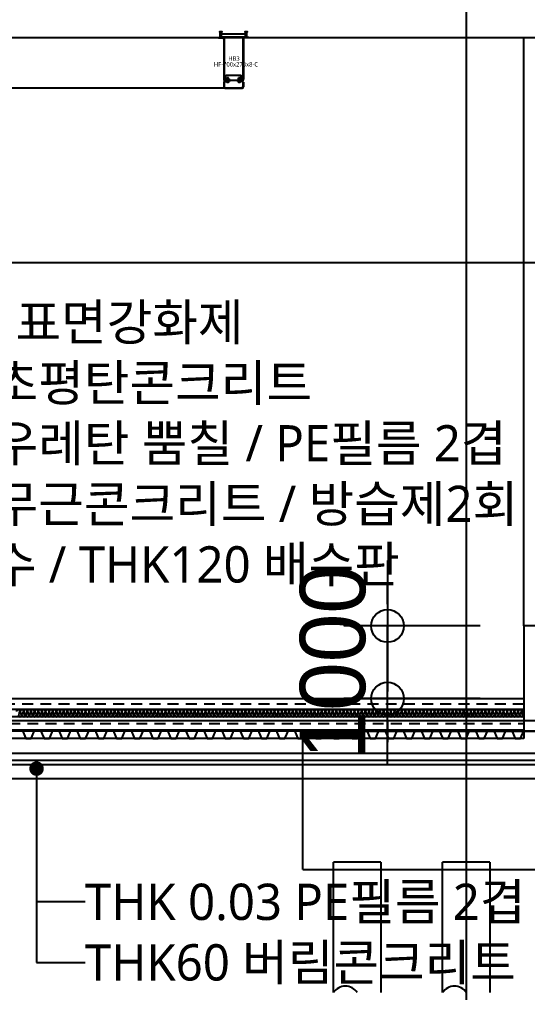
# Model space of a CAD drawing. Header units: millimetres. Extents: x 367092 to 767578, y 396038 to 811791.
# Drawn here: x 484671 to 491659, y 428106 to 441498 of the extents above; entities that cross this region are included whole.
import ezdxf
from ezdxf.enums import TextEntityAlignment as Align

# ---------------------------------------------------------------- set-up
doc = ezdxf.new("R2010")
doc.units = ezdxf.units.MM
doc.header["$LTSCALE"] = 100
doc.header["$MEASUREMENT"] = 0
doc.header["$PDSIZE"] = -10
for name, pattern in [('CENTER', [2, 1.25, -0.25, 0.25, -0.25]), ('HID', [2.5, 1.5, -1]), ('HIDDEN', [9.525, 6.35, -3.175])]:
    doc.linetypes.add(name, pattern=pattern)
doc.layers.get('0').update_dxf_attribs({"linetype": 'CONTINUOUS'})
doc.layers.get('Defpoints').update_dxf_attribs({"color": 171, "linetype": 'CONTINUOUS'})
for name, color, linetype in [('BOLT', 8, 'CONTINUOUS'), ('cen', 14, 'CONTINUOUS'), ('CEN(ST)', 1, 'CENTER'), ('CON', 2, 'CONTINUOUS'), ('ELE-6', 8, 'CONTINUOUS'), ('FIN', 8, 'CONTINUOUS'), ('FIN(패널-125글라스울)', 4, 'CONTINUOUS'), ('HF', 3, 'CONTINUOUS'), ('LED', 7, 'CONTINUOUS'), ('NDIM', 7, 'CONTINUOUS'), ('plate', 8, 'CONTINUOUS'), ('STUD', 6, 'CONTINUOUS'), ('TEXT(MIN)', 7, 'CONTINUOUS'), ('wire-meshes', 1, 'CONTINUOUS'), ('배수판', 5, 'CONTINUOUS')]:
    doc.layers.add(name, color=color, linetype=linetype)
doc.styles.add('CGS', font='cgse', dxfattribs={"bigfont": 'cgs'})
doc.styles.add('나눔바른고딕', font='NanumBarunGothic.ttf')
doc.dimstyles.new('NDIM 1200', dxfattribs={"dimscale": 500, "dimtxt": 3, "dimasz": 1, "dimexe": 2, "dimexo": 2, "dimgap": 1, "dimtad": 1, "dimdec": 0, "dimdsep": 46, "dimtxsty": 'CGS', "dimblk": 'DOT0', "dimcen": 1, "dimdle": 8, "dimclrd": 2, "dimclre": 2, "dimclrt": 2, "dimadec": 0, "dimazin": 0, "dimtfac": 1, "dimtdec": 0, "dimtix": 1, "dimtmove": 2, "dimatfit": 3, "dimldrblk": 'DOT0', "dimfxl": 1, "dimtolj": 1, "dimtzin": 0, "dimlwd": -1, "dimlwe": -1, "dimarcsym": 0})

# ---------------------------------------------------------------- blocks, each defined once
blk = doc.blocks.new('DOT0')
blk.add_line((-3, 0), (3, 0))
at = {"color": 6}
blk.add_circle((0, 0), 0.75, dxfattribs=at)
blk = doc.blocks.new('*D157')
at = {"layer": 'Defpoints', "color": 0, "ltscale": 0.4, "transparency": 16777216}
for p in [(489733, 433151), (491609, 433151), (491609, 432151)]:
    blk.add_point(p, dxfattribs=at)
at = {"layer": 'NDIM', "ltscale": 0.4, "transparency": 16777216}
for p, q in [((489733, 433451), (489733, 433751)), ((491009, 433151), (489133, 433151)), ((489733, 432151), (489733, 433151)), ((491009, 432151), (489133, 432151)), ((489733, 431851), (489733, 431551))]:
    blk.add_line(p, q, dxfattribs=at)
at = {"layer": 'NDIM', "ltscale": 0.4, "transparency": 16777216, "xscale": 300, "yscale": 300, "zscale": 300}
for p, rotation in [((489733, 433151), 270), ((489733, 432151), 90)]:
    blk.add_blockref('DOT0', p, dxfattribs=dict(at, rotation=rotation))
at = {"layer": 'NDIM', "ltscale": 0.4, "transparency": 16777216, "insert": (488983, 432651), "char_height": 900, "attachment_point": 5, "rotation": 90, "style": 'CGS'}
blk.add_mtext('\\A1;1000', dxfattribs=at)
blk = doc.blocks.new('*U326')
for p, q in [((185, 0), (185, -50)), ((-185, 0), (-185, -50)), ((-185, 0), (185, 0)), ((-185, -50), (185, -50))]:
    blk.add_line(p, q)
at = {"linetype": 'ByBlock'}
blk.add_line((-185, -6), (185, -6), dxfattribs=at)
at = {"layer": 'Defpoints'}
blk.add_point((0, -50), dxfattribs=at)
blk = doc.blocks.new('*U325')
at = {"layer": 'BOLT'}
for p, q in [((-20, 0), (20, 0)), ((-20, 0), (-20, -4)), ((-17, 18), (17, 18)), ((20, 0), (20, -4)), ((-20, -4), (20, -4)), ((-18, -19), (-18, -6)), ((-14, -4), (14, -4)), ((-14, -20), (14, -20)), ((-10, -20), (-10, -31)), ((-10, -31), (-8, -33)), ((-10, -31), (10, -31)), ((-9, -19), (-9, -6)), ((-8, -33), (8, -33)), ((10, -31), (8, -33)), ((9, -19), (9, -6)), ((10, -20), (10, -31)), ((18, -19), (18, -6))]:
    blk.add_line(p, q, dxfattribs=at)
at = {"layer": 'BOLT', "linetype": 'HIDDEN'}
for p, q in [((-10, 18), (-10, 0)), ((10, 18), (10, 0))]:
    blk.add_line(p, q, dxfattribs=at)
at = {"layer": 'BOLT'}
for centre, radius, start, end in [((0, 13), 17.6, 15.5187, 164.4813), ((-14, -11), 6.71, 47.8966, 132.1034), ((-14, -14), 6.71, 227.8966, 312.1034), ((0, -29), 24.2, 68.2132, 111.7868), ((0, 4), 24.2, 248.2132, 291.7868), ((14, -11), 6.71, 47.8966, 132.1034), ((14, -14), 6.71, 227.8966, 312.1034)]:
    blk.add_arc(centre, radius, start, end, dxfattribs=at)
at = {"layer": 'cen'}
blk.add_line((0, 36), (0, -38), dxfattribs=at)
blk = doc.blocks.new('SB16')
at = {"layer": 'STUD'}
for p, q in [((-8, 0), (-8, 70)), ((8, 0), (8, 70))]:
    blk.add_line(p, q, dxfattribs=at)
blk.add_lwpolyline([(-15, 70), (-15, 80), (14, 80), (14, 70)], close=True, dxfattribs=at)
blk = doc.blocks.new('*U159')
at = {"layer": 'Defpoints'}
blk.add_point((0, 0), dxfattribs=at)
at = {"layer": 'HF'}
for p, q in [((-209, 0), (-147, 0)), ((-209, 0), (-209, -6)), ((209, 0), (147, 0)), ((209, 0), (209, -6)), ((-209, -6), (-147, -6)), ((-135, -18), (-135, -582)), ((-129, -18), (-129, -582)), ((129, -18), (129, -582)), ((135, -18), (135, -582)), ((209, -6), (147, -6)), ((-135, -618), (-135, -682)), ((-129, -618), (-129, -682)), ((-117, -594), (-55, -594)), ((-117, -600), (-55, -600)), ((-117, -606), (-55, -606)), ((-55, -594), (-55, -600)), ((-55, -600), (-55, -606)), ((117, -594), (55, -594)), ((55, -594), (55, -600)), ((117, -600), (55, -600)), ((55, -600), (55, -606)), ((117, -606), (55, -606)), ((129, -618), (129, -682)), ((135, -618), (135, -682)), ((-117, -694), (117, -694)), ((-117, -700), (117, -700))]:
    blk.add_line(p, q, dxfattribs=at)
for centre, radius, start, end in [((-147, -18), 18, 360, 450), ((147, -18), 18, 90, 180), ((-147, -18), 12, 360, 450), ((147, -18), 12, 90, 180), ((-117, -582), 18, 180, 270), ((-117, -618), 18, 90, 180), ((-117, -582), 12, 180, 270), ((-117, -618), 12, 90, 180), ((117, -582), 12, 270, 360), ((117, -582), 18, 270, 360), ((117, -618), 18, 0, 90), ((117, -618), 12, 0, 90), ((-117, -682), 18, 180, 270), ((-117, -682), 12, 180, 270), ((117, -682), 12, 270, 360), ((117, -682), 18, 270, 360)]:
    blk.add_arc(centre, radius, start, end, dxfattribs=at)
blk = doc.blocks.new('HB3-SEC')
at = {"layer": 'plate'}
for p, q in [((-105, -594), (-105, -519)), ((-105, -519), (105, -519)), ((105, -594), (105, -519))]:
    blk.add_line(p, q, dxfattribs=at)
for points in [[(-105, -588), (105, -588)], [(105, -594), (-105, -594)]]:
    blk.add_lwpolyline(points, dxfattribs=at)
at = {"layer": 'BOLT', "rotation": 180}
for p in [(-80, -588), (80, -588)]:
    blk.add_blockref('*U325', p, dxfattribs=at)
at = {"layer": 'HF'}
blk.add_blockref('*U159', (0, 0), dxfattribs=at)
at = {"layer": 'plate', "xscale": -1, "rotation": 180}
blk.add_blockref('*U326', (0, 0), dxfattribs=at)
at = {"layer": 'STUD'}
for p in [(-174, 0), (174, 0)]:
    blk.add_blockref('SB16', p, dxfattribs=at)
at = {"layer": 'Defpoints', "style": '나눔바른고딕'}
for s, p in [('HB3', (6, -339)), ('HF-700x270x8-C', (33, -419))]:
    blk.add_text(s, height=60, dxfattribs=at).set_placement(p, align=Align.BOTTOM_CENTER)

msp = doc.modelspace()

# ---------------------------------------------------------------- linework, layer by layer
at = {"layer": 'CEN(ST)', "ltscale": 10000}
for p, q in [((490816.5, 499911.1), (490816.5, 418443.5)), ((385174.2, 438151), (536557.9, 438151)), ((385174.2, 431051), (536557.9, 431051))]:
    msp.add_line(p, q, dxfattribs=at)
at = {"layer": 'CON', "ltscale": 1000}
msp.add_line((423351.8, 441251), (533944.1, 441251), dxfattribs=at)
at = {"layer": 'CON', "ltscale": 0.1}
for p, q in [((491808.8, 433151), (491608.8, 433151)), ((491608.8, 433151), (491608.8, 431601)), ((491608.8, 431601), (478278.8, 431601))]:
    msp.add_line(p, q, dxfattribs=at)
at = {"layer": 'CON', "ltscale": 10000}
msp.add_lwpolyline([(491908.8, 431301), (481233.3, 431301)], dxfattribs=at)
at = {"layer": 'ELE-6', "ltscale": 10000}
for p, q in [((487498.1, 440551), (481352.8, 440551)), ((509763.8, 431701), (452471.8, 431701)), ((488566.5, 429801), (488566.5, 431701)), ((488566.5, 431701), (493066.5, 431701)), ((452171.8, 431401), (510063.8, 431401)), ((488991.5, 428106.3), (488991.5, 429901)), ((489641.5, 429901), (488991.5, 429901)), ((489641.5, 429901), (489641.5, 428106.3)), ((490491.5, 428106.3), (490491.5, 429901)), ((491141.5, 429901), (490491.5, 429901)), ((491141.5, 429901), (491141.5, 428106.3)), ((488566.5, 429801), (493066.5, 429801))]:
    msp.add_line(p, q, dxfattribs=at)
msp.add_lwpolyline([(452471.8, 431851), (509763.8, 431851)], dxfattribs=at)
for centre in [(489154, 428004.1), (490654, 428004.1)]:
    msp.add_arc(centre, 192, 32.17212, 147.82788, dxfattribs=at)
at = {"layer": 'FIN', "ltscale": 10000}
msp.add_line((491943.4, 431241), (481267.9, 431241), dxfattribs=at)
at = {"layer": 'FIN'}
for points in [[(478278.8, 432151), (491608.8, 432151)], [(491608.8, 432001), (478278.8, 432001)], [(491608.8, 431901), (478278.8, 431901)], [(478278.8, 431721), (491608.8, 431721)]]:
    msp.add_lwpolyline(points, dxfattribs=at)
for points in [[(484635.1, 431973.9, -1.4491979), (484672.5, 431973.9), (484660.1, 431928.1, 0.5248557), (484678.8, 431901, 0.5248557), (484697.5, 431928.1), (484685.1, 431973.9, -1.4491979), (484722.5, 431973.9), (484710.1, 431928.1, 0.5248557), (484728.8, 431901, 0.5248557), (484747.5, 431928.1), (484735.1, 431973.9, -1.4491979), (484772.5, 431973.9), (484760.1, 431928.1, 0.5248557), (484778.8, 431901, 0.5248557), (484797.5, 431928.1), (484785.1, 431973.9, -1.4491979), (484822.5, 431973.9), (484810.1, 431928.1, 0.5248557), (484828.8, 431901, 0.5248557), (484847.5, 431928.1), (484835.1, 431973.9, -1.4491979), (484872.5, 431973.9), (484860.1, 431928.1, 0.5248557), (484878.8, 431901, 0.5248557), (484897.5, 431928.1), (484885.1, 431973.9, -1.4491979), (484922.5, 431973.9), (484910.1, 431928.1, 0.5248557), (484928.8, 431901, 0.5248557), (484947.5, 431928.1), (484935.1, 431973.9, -1.4491979), (484972.5, 431973.9), (484960.1, 431928.1, 0.5248557), (484978.8, 431901, 0.5248557), (484997.5, 431928.1), (484985.1, 431973.9, -1.4491979), (485022.5, 431973.9), (485010.1, 431928.1, 0.5248557), (485028.8, 431901, 0.5248557), (485047.5, 431928.1), (485035.1, 431973.9, -1.4491979), (485072.5, 431973.9), (485060.1, 431928.1, 0.5248557), (485078.8, 431901, 0.5248557), (485097.5, 431928.1), (485085.1, 431973.9, -1.4491979), (485122.5, 431973.9), (485110.1, 431928.1, 0.5248557), (485128.8, 431901, 0.5248557), (485147.5, 431928.1), (485135.1, 431973.9, -1.4491979), (485172.5, 431973.9), (485160.1, 431928.1, 0.5248557), (485178.8, 431901, 0.5248557), (485197.5, 431928.1), (485185.1, 431973.9, -1.4491979), (485222.5, 431973.9), (485210.1, 431928.1, 0.5248557), (485228.8, 431901, 0.5248557), (485247.5, 431928.1), (485235.1, 431973.9, -1.4491979), (485272.5, 431973.9), (485260.1, 431928.1, 0.5248557), (485278.8, 431901, 0.5248557), (485297.5, 431928.1), (485285.1, 431973.9, -1.4491979), (485322.5, 431973.9), (485310.1, 431928.1, 0.5248557), (485328.8, 431901, 0.5248557), (485347.5, 431928.1), (485335.1, 431973.9, -1.4491979), (485372.5, 431973.9), (485360.1, 431928.1, 0.5248557), (485378.8, 431901, 0.5248557), (485397.5, 431928.1), (485385.1, 431973.9, -1.4491979), (485422.5, 431973.9), (485410.1, 431928.1, 0.5248557), (485428.8, 431901, 0.5248557), (485447.5, 431928.1), (485435.1, 431973.9, -1.4491979), (485472.5, 431973.9), (485460.1, 431928.1, 0.5248557), (485478.8, 431901, 0.5248557), (485497.5, 431928.1), (485485.1, 431973.9, -1.4491979), (485522.5, 431973.9), (485510.1, 431928.1, 0.5248557), (485528.8, 431901, 0.5248557), (485547.5, 431928.1), (485535.1, 431973.9, -1.4491979), (485572.5, 431973.9), (485560.1, 431928.1, 0.5248557), (485578.8, 431901, 0.5248557), (485597.5, 431928.1), (485585.1, 431973.9, -1.4491979), (485622.5, 431973.9), (485610.1, 431928.1, 0.5248557), (485628.8, 431901, 0.5248557), (485647.5, 431928.1), (485635.1, 431973.9, -1.4491979), (485672.5, 431973.9), (485660.1, 431928.1, 0.5248557), (485678.8, 431901, 0.5248557), (485697.5, 431928.1), (485685.1, 431973.9, -1.4491979), (485722.5, 431973.9), (485710.1, 431928.1, 0.5248557), (485728.8, 431901, 0.5248557), (485747.5, 431928.1), (485735.1, 431973.9, -1.4491979), (485772.5, 431973.9), (485760.1, 431928.1, 0.5248557), (485778.8, 431901, 0.5248557), (485797.5, 431928.1), (485785.1, 431973.9, -1.4491979), (485822.5, 431973.9), (485810.1, 431928.1, 0.5248557), (485828.8, 431901, 0.5248557), (485847.5, 431928.1), (485835.1, 431973.9, -1.4491979), (485872.5, 431973.9), (485860.1, 431928.1, 0.5248557), (485878.8, 431901, 0.5248557), (485897.5, 431928.1), (485885.1, 431973.9, -1.4491979), (485922.5, 431973.9), (485910.1, 431928.1, 0.5248557), (485928.8, 431901, 0.5248557), (485947.5, 431928.1), (485935.1, 431973.9, -1.4491979), (485972.5, 431973.9), (485960.1, 431928.1, 0.5248557), (485978.8, 431901, 0.5248557), (485997.5, 431928.1), (485985.1, 431973.9, -1.4491979), (486022.5, 431973.9), (486010.1, 431928.1, 0.5248557), (486028.8, 431901, 0.5248557), (486047.5, 431928.1), (486035.1, 431973.9, -1.4491979), (486072.5, 431973.9), (486060.1, 431928.1, 0.5248557), (486078.8, 431901, 0.5248557), (486097.5, 431928.1), (486085.1, 431973.9, -1.4491979), (486122.5, 431973.9), (486110.1, 431928.1, 0.5248557), (486128.8, 431901, 0.5248557), (486147.5, 431928.1), (486135.1, 431973.9, -1.4491979), (486172.5, 431973.9), (486160.1, 431928.1, 0.5248557), (486178.8, 431901, 0.5248557), (486197.5, 431928.1), (486185.1, 431973.9, -1.4491979), (486222.5, 431973.9), (486210.1, 431928.1, 0.5248557), (486228.8, 431901, 0.5248557), (486247.5, 431928.1), (486235.1, 431973.9, -1.4491979), (486272.5, 431973.9), (486260.1, 431928.1, 0.5248557), (486278.8, 431901, 0.5248557), (486297.5, 431928.1), (486285.1, 431973.9, -1.4491979), (486322.5, 431973.9), (486310.1, 431928.1, 0.5248557), (486328.8, 431901, 0.5248557), (486347.5, 431928.1), (486335.1, 431973.9, -1.4491979), (486372.5, 431973.9), (486360.1, 431928.1, 0.5248557), (486378.8, 431901, 0.5248557), (486397.5, 431928.1), (486385.1, 431973.9, -1.4491979), (486422.5, 431973.9), (486410.1, 431928.1, 0.5248557), (486428.8, 431901, 0.5248557), (486447.5, 431928.1), (486435.1, 431973.9, -1.4491979), (486472.5, 431973.9), (486460.1, 431928.1, 0.5248557), (486478.8, 431901, 0.5248557), (486497.5, 431928.1), (486485.1, 431973.9, -1.4491979), (486522.5, 431973.9), (486510.1, 431928.1, 0.5248557), (486528.8, 431901, 0.5248557), (486547.5, 431928.1), (486535.1, 431973.9, -1.4491979), (486572.5, 431973.9), (486560.1, 431928.1, 0.5248557), (486578.8, 431901, 0.5248557), (486597.5, 431928.1), (486585.1, 431973.9, -1.4491979), (486622.5, 431973.9), (486610.1, 431928.1, 0.5248557), (486628.8, 431901, 0.5248557), (486647.5, 431928.1), (486635.1, 431973.9, -1.4491979), (486672.5, 431973.9), (486660.1, 431928.1, 0.5248557), (486678.8, 431901, 0.5248557), (486697.5, 431928.1), (486685.1, 431973.9, -1.4491979), (486722.5, 431973.9), (486710.1, 431928.1, 0.5248557), (486728.8, 431901, 0.5248557), (486747.5, 431928.1), (486735.1, 431973.9, -1.4491979), (486772.5, 431973.9), (486760.1, 431928.1, 0.5248557), (486778.8, 431901, 0.5248557), (486797.5, 431928.1), (486785.1, 431973.9, -1.4491979), (486822.5, 431973.9), (486810.1, 431928.1, 0.5248557), (486828.8, 431901, 0.5248557), (486847.5, 431928.1), (486835.1, 431973.9, -1.4491979), (486872.5, 431973.9), (486860.1, 431928.1, 0.5248557), (486878.8, 431901, 0.5248557), (486897.5, 431928.1), (486885.1, 431973.9, -1.4491979), (486922.5, 431973.9), (486910.1, 431928.1, 0.5248557), (486928.8, 431901, 0.5248557), (486947.5, 431928.1), (486935.1, 431973.9, -1.4491979), (486972.5, 431973.9), (486960.1, 431928.1, 0.5248557), (486978.8, 431901, 0.5248557), (486997.5, 431928.1), (486985.1, 431973.9, -1.4491979), (487022.5, 431973.9), (487010.1, 431928.1, 0.5248557), (487028.8, 431901, 0.5248557), (487047.5, 431928.1), (487035.1, 431973.9, -1.4491979), (487072.5, 431973.9), (487060.1, 431928.1, 0.5248557), (487078.8, 431901, 0.5248557), (487097.5, 431928.1), (487085.1, 431973.9, -1.4491979), (487122.5, 431973.9), (487110.1, 431928.1, 0.5248557), (487128.8, 431901, 0.5248557), (487147.5, 431928.1), (487135.1, 431973.9, -1.4491979), (487172.5, 431973.9), (487160.1, 431928.1, 0.5248557), (487178.8, 431901, 0.5248557), (487197.5, 431928.1), (487185.1, 431973.9, -1.4491979), (487222.5, 431973.9), (487210.1, 431928.1, 0.5248557), (487228.8, 431901, 0.5248557), (487247.5, 431928.1), (487235.1, 431973.9, -1.4491979), (487272.5, 431973.9), (487260.1, 431928.1, 0.5248557), (487278.8, 431901, 0.5248557), (487297.5, 431928.1), (487285.1, 431973.9, -1.4491979), (487322.5, 431973.9), (487310.1, 431928.1, 0.5248557), (487328.8, 431901, 0.5248557), (487347.5, 431928.1), (487335.1, 431973.9, -1.4491979), (487372.5, 431973.9), (487360.1, 431928.1, 0.5248557), (487378.8, 431901, 0.5248557), (487397.5, 431928.1), (487385.1, 431973.9, -1.4491979), (487422.5, 431973.9), (487410.1, 431928.1, 0.5248557), (487428.8, 431901, 0.5248557), (487447.5, 431928.1), (487435.1, 431973.9, -1.4491979), (487472.5, 431973.9), (487460.1, 431928.1, 0.5248557), (487478.8, 431901, 0.5248557), (487497.5, 431928.1), (487485.1, 431973.9, -1.4491979), (487522.5, 431973.9), (487510.1, 431928.1, 0.5248557), (487528.8, 431901, 0.5248557), (487547.5, 431928.1), (487535.1, 431973.9, -1.4491979), (487572.5, 431973.9), (487560.1, 431928.1, 0.5248557), (487578.8, 431901, 0.5248557), (487597.5, 431928.1), (487585.1, 431973.9, -1.4491979), (487622.5, 431973.9), (487610.1, 431928.1, 0.5248557), (487628.8, 431901, 0.5248557), (487647.5, 431928.1), (487635.1, 431973.9, -1.4491979), (487672.5, 431973.9), (487660.1, 431928.1, 0.5248557), (487678.8, 431901, 0.5248557), (487697.5, 431928.1), (487685.1, 431973.9, -1.4491979), (487722.5, 431973.9), (487710.1, 431928.1, 0.5248557), (487728.8, 431901, 0.5248557), (487747.5, 431928.1), (487735.1, 431973.9, -1.4491979), (487772.5, 431973.9), (487760.1, 431928.1, 0.5248557), (487778.8, 431901, 0.5248557), (487797.5, 431928.1), (487785.1, 431973.9, -1.4491979), (487822.5, 431973.9), (487810.1, 431928.1, 0.5248557), (487828.8, 431901, 0.5248557), (487847.5, 431928.1), (487835.1, 431973.9, -1.4491979), (487872.5, 431973.9), (487860.1, 431928.1, 0.5248557), (487878.8, 431901, 0.5248557), (487897.5, 431928.1), (487885.1, 431973.9, -1.4491979), (487922.5, 431973.9), (487910.1, 431928.1, 0.5248557), (487928.8, 431901, 0.5248557), (487947.5, 431928.1), (487935.1, 431973.9, -1.4491979), (487972.5, 431973.9), (487960.1, 431928.1, 0.5248557), (487978.8, 431901, 0.5248557), (487997.5, 431928.1), (487985.1, 431973.9, -1.4491979), (488022.5, 431973.9), (488010.1, 431928.1, 0.5248557), (488028.8, 431901, 0.5248557), (488047.5, 431928.1), (488035.1, 431973.9, -1.4491979), (488072.5, 431973.9), (488060.1, 431928.1, 0.5248557), (488078.8, 431901, 0.5248557), (488097.5, 431928.1), (488085.1, 431973.9, -1.4491979), (488122.5, 431973.9), (488110.1, 431928.1, 0.5248557), (488128.8, 431901, 0.5248557), (488147.5, 431928.1), (488135.1, 431973.9, -1.4491979), (488172.5, 431973.9), (488160.1, 431928.1, 0.5248557), (488178.8, 431901, 0.5248557), (488197.5, 431928.1), (488185.1, 431973.9, -1.4491979), (488222.5, 431973.9), (488210.1, 431928.1, 0.5248557), (488228.8, 431901, 0.5248557), (488247.5, 431928.1), (488235.1, 431973.9, -1.4491979), (488272.5, 431973.9), (488260.1, 431928.1, 0.5248557), (488278.8, 431901, 0.5248557), (488297.5, 431928.1), (488285.1, 431973.9, -1.4491979), (488322.5, 431973.9), (488310.1, 431928.1, 0.5248557), (488328.8, 431901, 0.5248557), (488347.5, 431928.1), (488335.1, 431973.9, -1.4491979), (488372.5, 431973.9), (488360.1, 431928.1, 0.5248557), (488378.8, 431901, 0.5248557), (488397.5, 431928.1), (488385.1, 431973.9, -1.4491979), (488422.5, 431973.9), (488410.1, 431928.1, 0.5248557), (488428.8, 431901, 0.5248557), (488447.5, 431928.1), (488435.1, 431973.9, -1.4491979), (488472.5, 431973.9), (488460.1, 431928.1, 0.5248557), (488478.8, 431901, 0.5248557), (488497.5, 431928.1), (488485.1, 431973.9, -1.4491979), (488522.5, 431973.9), (488510.1, 431928.1, 0.5248557), (488528.8, 431901, 0.5248557), (488547.5, 431928.1), (488535.1, 431973.9, -1.4491979), (488572.5, 431973.9), (488560.1, 431928.1, 0.5248557), (488578.8, 431901, 0.5248557), (488597.5, 431928.1), (488585.1, 431973.9, -1.4491979), (488622.5, 431973.9), (488610.1, 431928.1, 0.5248557), (488628.8, 431901, 0.5248557), (488647.5, 431928.1), (488635.1, 431973.9, -1.4491979), (488672.5, 431973.9), (488660.1, 431928.1, 0.5248557), (488678.8, 431901, 0.5248557), (488697.5, 431928.1), (488685.1, 431973.9, -1.4491979), (488722.5, 431973.9), (488710.1, 431928.1, 0.5248557), (488728.8, 431901, 0.5248557), (488747.5, 431928.1), (488735.1, 431973.9, -1.4491979), (488772.5, 431973.9), (488760.1, 431928.1, 0.5248557), (488778.8, 431901, 0.5248557), (488797.5, 431928.1), (488785.1, 431973.9, -1.4491979), (488822.5, 431973.9), (488810.1, 431928.1, 0.5248557), (488828.8, 431901, 0.5248557), (488847.5, 431928.1), (488835.1, 431973.9, -1.4491979), (488872.5, 431973.9), (488860.1, 431928.1, 0.5248557), (488878.8, 431901, 0.5248557), (488897.5, 431928.1), (488885.1, 431973.9, -1.4491979), (488922.5, 431973.9), (488910.1, 431928.1, 0.5248557), (488928.8, 431901, 0.5248557), (488947.5, 431928.1), (488935.1, 431973.9, -1.4491979), (488972.5, 431973.9), (488960.1, 431928.1, 0.5248557), (488978.8, 431901, 0.5248557), (488997.5, 431928.1), (488985.1, 431973.9, -1.4491979), (489022.5, 431973.9), (489010.1, 431928.1, 0.5248557), (489028.8, 431901, 0.5248557), (489047.5, 431928.1), (489035.1, 431973.9, -1.4491979), (489072.5, 431973.9), (489060.1, 431928.1, 0.5248557), (489078.8, 431901, 0.5248557), (489097.5, 431928.1), (489085.1, 431973.9, -1.4491979), (489122.5, 431973.9), (489110.1, 431928.1, 0.5248557), (489128.8, 431901, 0.5248557), (489147.5, 431928.1), (489135.1, 431973.9, -1.4491979), (489172.5, 431973.9), (489160.1, 431928.1, 0.5248557), (489178.8, 431901, 0.5248557), (489197.5, 431928.1), (489185.1, 431973.9, -1.4491979), (489222.5, 431973.9), (489210.1, 431928.1, 0.5248557), (489228.8, 431901, 0.5248557), (489247.5, 431928.1), (489235.1, 431973.9, -1.4491979), (489272.5, 431973.9), (489260.1, 431928.1, 0.5248557), (489278.8, 431901, 0.5248557), (489297.5, 431928.1), (489285.1, 431973.9, -1.4491979), (489322.5, 431973.9), (489310.1, 431928.1, 0.5248557), (489328.8, 431901, 0.5248557), (489347.5, 431928.1), (489335.1, 431973.9, -1.4491979), (489372.5, 431973.9), (489360.1, 431928.1, 0.5248557), (489378.8, 431901, 0.5248557), (489397.5, 431928.1), (489385.1, 431973.9, -1.4491979), (489422.5, 431973.9), (489410.1, 431928.1, 0.5248557), (489428.8, 431901, 0.5248557), (489447.5, 431928.1), (489435.1, 431973.9, -1.4491979), (489472.5, 431973.9), (489460.1, 431928.1, 0.5248557), (489478.8, 431901, 0.5248557), (489497.5, 431928.1), (489485.1, 431973.9, -1.4491979), (489522.5, 431973.9), (489510.1, 431928.1, 0.5248557), (489528.8, 431901, 0.5248557), (489547.5, 431928.1), (489535.1, 431973.9, -1.4491979), (489572.5, 431973.9), (489560.1, 431928.1, 0.5248557), (489578.8, 431901, 0.5248557), (489597.5, 431928.1), (489585.1, 431973.9, -1.4491979), (489622.5, 431973.9), (489610.1, 431928.1, 0.5248557), (489628.8, 431901, 0.5248557), (489647.5, 431928.1), (489635.1, 431973.9, -1.4491979), (489672.5, 431973.9), (489660.1, 431928.1, 0.5248557), (489678.8, 431901, 0.5248557), (489697.5, 431928.1), (489685.1, 431973.9, -1.4491979), (489722.5, 431973.9), (489710.1, 431928.1, 0.5248557), (489728.8, 431901, 0.5248557), (489747.5, 431928.1), (489735.1, 431973.9, -1.4491979), (489772.5, 431973.9), (489760.1, 431928.1, 0.5248557), (489778.8, 431901, 0.5248557), (489797.5, 431928.1), (489785.1, 431973.9, -1.4491979), (489822.5, 431973.9), (489810.1, 431928.1, 0.5248557), (489828.8, 431901, 0.5248557), (489847.5, 431928.1), (489835.1, 431973.9, -1.4491979), (489872.5, 431973.9), (489860.1, 431928.1, 0.5248557), (489878.8, 431901, 0.5248557), (489897.5, 431928.1), (489885.1, 431973.9, -1.4491979), (489922.5, 431973.9), (489910.1, 431928.1, 0.5248557), (489928.8, 431901, 0.5248557), (489947.5, 431928.1), (489935.1, 431973.9, -1.4491979), (489972.5, 431973.9), (489960.1, 431928.1, 0.5248557), (489978.8, 431901, 0.5248557), (489997.5, 431928.1), (489985.1, 431973.9, -1.4491979), (490022.5, 431973.9), (490010.1, 431928.1, 0.5248557), (490028.8, 431901, 0.5248557), (490047.5, 431928.1), (490035.1, 431973.9, -1.4491979), (490072.5, 431973.9), (490060.1, 431928.1, 0.5248557), (490078.8, 431901, 0.5248557), (490097.5, 431928.1), (490085.1, 431973.9, -1.4491979), (490122.5, 431973.9), (490110.1, 431928.1, 0.5248557), (490128.8, 431901, 0.5248557), (490147.5, 431928.1), (490135.1, 431973.9, -1.4491979), (490172.5, 431973.9), (490160.1, 431928.1, 0.5248557), (490178.8, 431901, 0.5248557), (490197.5, 431928.1), (490185.1, 431973.9, -1.4491979), (490222.5, 431973.9), (490210.1, 431928.1, 0.5248557), (490228.8, 431901, 0.5248557), (490247.5, 431928.1), (490235.1, 431973.9, -1.4491979), (490272.5, 431973.9), (490260.1, 431928.1, 0.5248557), (490278.8, 431901, 0.5248557), (490297.5, 431928.1), (490285.1, 431973.9, -1.4491979), (490322.5, 431973.9), (490310.1, 431928.1, 0.5248557), (490328.8, 431901, 0.5248557), (490347.5, 431928.1), (490335.1, 431973.9, -1.4491979), (490372.5, 431973.9), (490360.1, 431928.1, 0.5248557), (490378.8, 431901, 0.5248557), (490397.5, 431928.1), (490385.1, 431973.9, -1.4491979), (490422.5, 431973.9), (490410.1, 431928.1, 0.5248557), (490428.8, 431901, 0.5248557), (490447.5, 431928.1), (490435.1, 431973.9, -1.4491979), (490472.5, 431973.9), (490460.1, 431928.1, 0.5248557), (490478.8, 431901, 0.5248557), (490497.5, 431928.1), (490485.1, 431973.9, -1.4491979), (490522.5, 431973.9), (490510.1, 431928.1, 0.5248557), (490528.8, 431901, 0.5248557), (490547.5, 431928.1), (490535.1, 431973.9, -1.4491979), (490572.5, 431973.9), (490560.1, 431928.1, 0.5248557), (490578.8, 431901, 0.5248557), (490597.5, 431928.1), (490585.1, 431973.9, -1.4491979), (490622.5, 431973.9), (490610.1, 431928.1, 0.5248557), (490628.8, 431901, 0.5248557), (490647.5, 431928.1), (490635.1, 431973.9, -1.4491979), (490672.5, 431973.9), (490660.1, 431928.1, 0.5248557), (490678.8, 431901, 0.5248557), (490697.5, 431928.1), (490685.1, 431973.9, -1.4491979), (490722.5, 431973.9), (490710.1, 431928.1, 0.5248557), (490728.8, 431901, 0.5248557), (490747.5, 431928.1), (490735.1, 431973.9, -1.4491979), (490772.5, 431973.9), (490760.1, 431928.1, 0.5248557), (490778.8, 431901, 0.5248557), (490797.5, 431928.1), (490785.1, 431973.9, -1.4491979), (490822.5, 431973.9), (490810.1, 431928.1, 0.5248557), (490828.8, 431901, 0.5248557), (490847.5, 431928.1), (490835.1, 431973.9, -1.4491979), (490872.5, 431973.9), (490860.1, 431928.1, 0.5248557), (490878.8, 431901, 0.5248557), (490897.5, 431928.1), (490885.1, 431973.9, -1.4491979), (490922.5, 431973.9), (490910.1, 431928.1, 0.5248557), (490928.8, 431901, 0.5248557), (490947.5, 431928.1), (490935.1, 431973.9, -1.4491979), (490972.5, 431973.9), (490960.1, 431928.1, 0.5248557), (490978.8, 431901, 0.5248557), (490997.5, 431928.1), (490985.1, 431973.9, -1.4491979), (491022.5, 431973.9), (491010.1, 431928.1, 0.5248557), (491028.8, 431901, 0.5248557), (491047.5, 431928.1), (491035.1, 431973.9, -1.4491979), (491072.5, 431973.9), (491060.1, 431928.1, 0.5248557), (491078.8, 431901, 0.5248557), (491097.5, 431928.1), (491085.1, 431973.9, -1.4491979), (491122.5, 431973.9), (491110.1, 431928.1, 0.5248557), (491128.8, 431901, 0.5248557), (491147.5, 431928.1), (491135.1, 431973.9, -1.4491979), (491172.5, 431973.9), (491160.1, 431928.1, 0.5248557), (491178.8, 431901, 0.5248557), (491197.5, 431928.1), (491185.1, 431973.9, -1.4491979), (491222.5, 431973.9), (491210.1, 431928.1, 0.5248557), (491228.8, 431901, 0.5248557), (491247.5, 431928.1), (491235.1, 431973.9, -1.4491979), (491272.5, 431973.9), (491260.1, 431928.1, 0.5248557), (491278.8, 431901, 0.5248557), (491297.5, 431928.1), (491285.1, 431973.9, -1.4491979), (491322.5, 431973.9), (491310.1, 431928.1, 0.5248557), (491328.8, 431901, 0.5248557), (491347.5, 431928.1), (491335.1, 431973.9, -1.4491979), (491372.5, 431973.9), (491360.1, 431928.1, 0.5248557), (491378.8, 431901, 0.5248557), (491397.5, 431928.1), (491385.1, 431973.9, -1.4491979), (491422.5, 431973.9), (491410.1, 431928.1, 0.5248557), (491428.8, 431901, 0.5248557), (491447.5, 431928.1), (491435.1, 431973.9, -1.4491979), (491472.5, 431973.9), (491460.1, 431928.1, 0.5248557), (491478.8, 431901, 0.5248557), (491497.5, 431928.1), (491485.1, 431973.9, -1.4491979), (491522.5, 431973.9), (491510.1, 431928.1, 0.5248557), (491528.8, 431901, 0.5248557), (491547.5, 431928.1), (491535.1, 431973.9, -1.4491979), (491572.5, 431973.9), (491560.1, 431928.1, 0.5248557), (491578.8, 431901, 0.5248557), (491597.5, 431928.1), (491585.1, 431973.9, -0.6083797), (491608.8, 432000.3, -0.6083797)], [(491608.8, 431921.2, 0.0052364), (491608.8, 431920.8)]]:
    msp.add_lwpolyline(points, format="xyb", dxfattribs=at)
at = {"layer": 'FIN(패널-125글라스울)', "ltscale": 0.1}
msp.add_lwpolyline([(491608.8, 433151), (491608.8, 441251)], dxfattribs=at)
at = {"layer": 'LED', "ltscale": 10000}
msp.add_line((485572.1, 429354.6), (484905.4, 429354.6), dxfattribs=at)
at = {"layer": 'wire-meshes', "linetype": 'HID'}
for points in [[(491608.8, 432076), (478278.8, 432076)], [(478278.8, 431811), (491608.8, 431811)]]:
    msp.add_lwpolyline(points, dxfattribs=at)
at = {"layer": '배수판'}
msp.add_lwpolyline([(484634.8, 431721), (484708.1, 431721), (484759.4, 431601), (484832.8, 431601), (484884, 431721), (484957.4, 431721), (485008.7, 431601), (485082, 431601), (485133.3, 431721), (485206.6, 431721), (485257.9, 431601), (485331.3, 431601), (485382.6, 431721), (485455.9, 431721), (485507.2, 431601), (485580.5, 431601), (485631.8, 431721), (485705.1, 431721), (485756.4, 431601), (485829.8, 431601), (485881.1, 431721), (485954.4, 431721), (486005.7, 431601), (486079, 431601), (486130.3, 431721), (486203.7, 431721), (486254.9, 431601), (486328.3, 431601), (486379.6, 431721), (486452.9, 431721), (486504.2, 431601), (486577.5, 431601), (486628.8, 431721), (486702.2, 431721), (486753.5, 431601), (486826.8, 431601), (486878.1, 431721), (486951.4, 431721), (487002.7, 431601), (487076, 431601), (487127.3, 431721), (487200.7, 431721), (487252, 431601), (487325.3, 431601), (487376.6, 431721), (487449.9, 431721), (487501.2, 431601), (487574.6, 431601), (487625.8, 431721), (487699.2, 431721), (487750.5, 431601), (487823.8, 431601), (487875.1, 431721), (487948.4, 431721), (487999.7, 431601), (488073.1, 431601), (488124.4, 431721), (488197.7, 431721), (488249, 431601), (488322.3, 431601), (488373.6, 431721), (488446.9, 431721), (488498.2, 431601), (488571.6, 431601), (488622.9, 431721), (488696.2, 431721), (488747.5, 431601), (488820.8, 431601), (488872.1, 431721), (488945.4, 431721), (488996.7, 431601), (489070.1, 431601), (489121.4, 431721), (489194.7, 431721), (489246, 431601), (489319.3, 431601), (489370.6, 431721), (489444, 431721), (489495.3, 431601), (489568.6, 431601), (489619.9, 431721), (489693.2, 431721), (489744.5, 431601), (489817.8, 431601), (489869.1, 431721), (489942.5, 431721), (489993.8, 431601), (490067.1, 431601), (490118.4, 431721), (490191.7, 431721), (490243, 431601), (490316.3, 431601), (490367.6, 431721), (490441, 431721), (490492.3, 431601), (490565.6, 431601), (490616.9, 431721), (490690.2, 431721), (490741.5, 431601), (490814.9, 431601), (490866.2, 431721), (490939.5, 431721), (490990.8, 431601), (491064.1, 431601), (491115.4, 431721), (491188.7, 431721), (491240, 431601), (491313.4, 431601), (491364.7, 431721), (491438, 431721), (491489.3, 431601), (491562.6, 431601), (491608.8, 431709)], dxfattribs=at)

# ---------------------------------------------------------------- block references
msp.add_blockref('HB3-SEC', (487615.1, 441251))

# ---------------------------------------------------------------- texts
at = {"layer": 'TEXT(MIN)', "style": '나눔바른고딕'}
for s, p in [(' 콘크리트 표면강화제', (481767.3, 437331.3)), ('THK150 초평탄콘크리트', (481767.3, 436498)), ('THK100 우레탄 뿜칠 / PE필름 2겹', (481767.3, 435664.6)), ('THK180 무근콘크리트 / 방습제2회', (481767.3, 434831.3)), ('침투성방수 / THK120 배수판', (481767.3, 433998)), ('THK 0.03 PE필름 2겹', (485572.1, 429354.6)), ('THK60 버림콘크리트', (485572.1, 428521.2))]:
    msp.add_text(s, height=500, dxfattribs=at).set_placement(p, align=Align.MIDDLE_LEFT)

# ---------------------------------------------------------------- dimensions: what is measured, and where the dimension line sits
at = {"layer": 'NDIM', "ltscale": 0.4}
dim = msp.add_linear_dim(base=(489733.2, 433151), p1=(491608.8, 432151), p2=(491608.8, 433151), angle=90, dimstyle='NDIM 1200', override={"dimscale": 300, "dimclrd": 256, "dimclre": 256, "dimclrt": 256}, dxfattribs=at)
dim.commit()
dim.dimension.update_dxf_attribs({"geometry": '*D157', "text_midpoint": (488983.2, 432651)})

# ---------------------------------------------------------------- leaders
at = {"layer": 'LED', "ltscale": 10000}
msp.add_leader([(484905.4, 431187.9), (484905.4, 428521.2), (485572.1, 428521.2)], dimstyle='NDIM 1200', override={"dimasz": 0.4, "dimtad": 0, "dimclrd": 256, "dimldrblk": 'Dot'}, dxfattribs=at)

doc.saveas('drawing.dxf')
